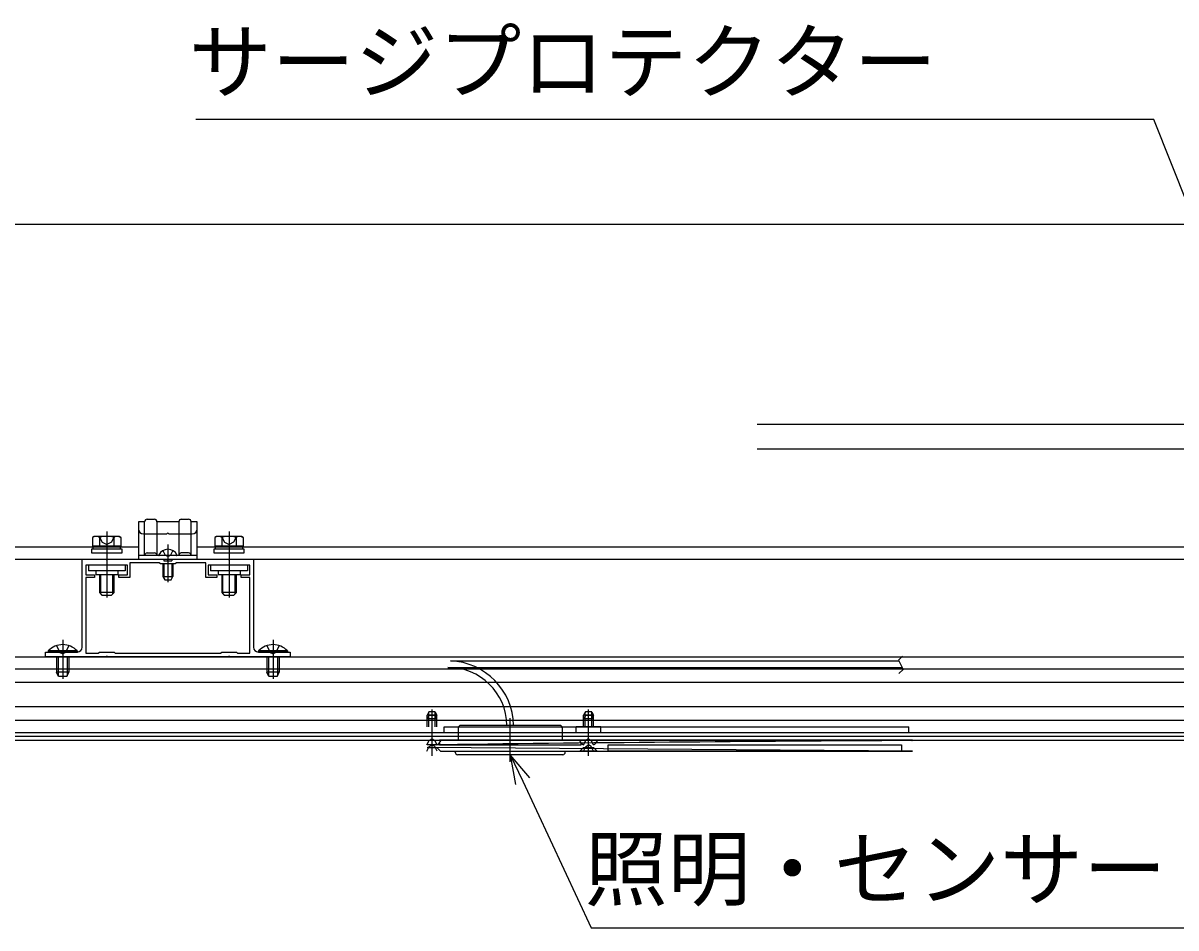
# Model space of a CAD drawing. Units: millimetres, scale not verified. Extents: x -8750 to 8750, y -12999 to 12940.
# Drawn here: x -1750 to 607, y -8211 to -6360 of the extents above; entities that cross this region are included whole.
import ezdxf
from ezdxf.enums import TextEntityAlignment as Align

# ---------------------------------------------------------------- set-up
doc = ezdxf.new("R2010")
doc.units = ezdxf.units.MM
doc.header["$LTSCALE"] = 70
for name, color, linetype in [('0-2_YKK_11', 7, 'Continuous'), ('0-4_YKK_12', 2, 'Continuous'), ('0-5_YKK_13', 4, 'Continuous'), ('0-7_YKK_D', 6, 'Continuous')]:
    doc.layers.add(name, color=color, linetype=linetype)
doc.styles.add('ＭＳ ゴシック', font='')
doc.styles.get('ＭＳ ゴシック').set_extended_font_data('MS Gothic')

msp = doc.modelspace()

# ---------------------------------------------------------------- linework, layer by layer
at = {"layer": '0-2_YKK_11'}
for points in [[(-1628.98, -7636.73), (-1628.98, -7456.73), (-1581.28, -7456.73), (-1580.36, -7457.33), (-1577.61, -7457.33), (-1576.69, -7456.73), (-1456.28, -7456.73), (-1455.36, -7457.33), (-1452.61, -7457.33), (-1451.69, -7456.73), (-1331.28, -7456.73), (-1330.36, -7457.33), (-1327.61, -7457.33), (-1326.69, -7456.73), (-1278.98, -7456.73), (-1278.98, -7636.73)], [(-1331.28, -7656.73), (-1576.69, -7656.73), (-1577.61, -7656.13), (-1580.36, -7656.13), (-1581.28, -7656.73), (-1703.98, -7656.73), (-1703.98, -7646.73), (-1638.98, -7646.73)], [(-1268.98, -7646.73), (-1203.98, -7646.73), (-1203.98, -7656.73), (-1326.69, -7656.73), (-1327.61, -7656.13), (-1330.36, -7656.13), (-1331.28, -7656.73)]]:
    msp.add_lwpolyline(points, dxfattribs=at)
msp.add_lwpolyline([(-1561.48, -7649.23), (-1346.48, -7649.23), (-1343.98, -7646.73), (-1313.98, -7646.73), (-1311.48, -7649.23), (-1286.48, -7649.23), (-1286.48, -7494.23), (-1303.98, -7494.23), (-1303.98, -7489.23), (-1286.48, -7489.23), (-1286.48, -7469.23), (-1371.48, -7469.23), (-1371.48, -7489.23), (-1353.98, -7489.23), (-1353.98, -7494.23), (-1376.48, -7494.23), (-1376.48, -7464.23), (-1436.48, -7464.23), (-1438.98, -7466.73), (-1468.98, -7466.73), (-1471.48, -7464.23), (-1531.48, -7464.23), (-1531.48, -7494.23), (-1553.98, -7494.23), (-1553.98, -7489.23), (-1536.48, -7489.23), (-1536.48, -7469.23), (-1621.48, -7469.23), (-1621.48, -7489.23), (-1603.98, -7489.23), (-1603.98, -7494.23), (-1621.48, -7494.23), (-1621.48, -7649.23), (-1596.48, -7649.23), (-1593.98, -7646.73), (-1563.98, -7646.73)], close=True, dxfattribs=at)
for centre, start, end in [((-1638.98, -7636.73), 270.00001, 359.99999), ((-1268.98, -7636.73), 180.00001, 269.99999)]:
    msp.add_arc(centre, 10, start, end, dxfattribs=at)
at = {"layer": '0-4_YKK_12'}
for p, q in [((-4101.62, -6771.73), (-223.98, -6771.73)), ((-223.98, -6771.73), (1048.52, -6771.73)), ((-4147.77, -7431.73), (-1513.98, -7431.73)), ((-1393.98, -7431.73), (-223.98, -7431.73)), ((-223.98, -7431.73), (886.02, -7431.73)), ((-4147.78, -7456.73), (-223.98, -7456.73)), ((-223.98, -7456.73), (1696.02, -7456.73)), ((-3788.98, -7656.73), (-223.98, -7656.73)), ((-223.98, -7656.73), (2681.02, -7656.73)), ((-753.98, -7871.68), (-753.98, -7782.13)), ((-3556.51, -7811.23), (2681.02, -7811.23)), ((-3556.51, -7818.73), (2681.02, -7818.73)), ((-3788.98, -7826.73), (-223.98, -7826.73)), ((-381.48, -7826.73), (2696.02, -7826.73))]:
    msp.add_line(p, q, dxfattribs=at)
at = {"layer": '0-5_YKK_13'}
for p, q in [((1271.02, -7181.73), (-248.98, -7181.73)), ((1246.02, -7231.73), (-248.98, -7231.73)), ((-1496.48, -7375.23), (-1481.48, -7375.23)), ((-1426.48, -7375.23), (-1411.48, -7375.23)), ((-1578.98, -7400.23), (-1578.98, -7535.23)), ((-1501.48, -7380.23), (-1513.98, -7380.23)), ((-1501.48, -7449.23), (-1501.48, -7380.23)), ((-1431.48, -7380.23), (-1476.48, -7380.23)), ((-1476.48, -7380.23), (-1476.48, -7449.23)), ((-1431.48, -7380.23), (-1431.48, -7449.23)), ((-1406.48, -7449.23), (-1406.48, -7380.23)), ((-1328.98, -7400.23), (-1328.98, -7535.23)), ((-1603.98, -7410.23), (-1607.85, -7412.46)), ((-1607.85, -7412.46), (-1607.85, -7430.23)), ((-1553.98, -7410.23), (-1603.98, -7410.23)), ((-1593.42, -7412.46), (-1593.42, -7430.23)), ((-1564.55, -7412.46), (-1564.55, -7430.23)), ((-1553.98, -7410.23), (-1550.12, -7412.46)), ((-1550.12, -7412.46), (-1550.12, -7430.23)), ((-1503.98, -7405.23), (-1456.28, -7405.23)), ((-1451.69, -7405.23), (-1403.98, -7405.23)), ((-1353.98, -7410.23), (-1357.85, -7412.46)), ((-1357.85, -7412.46), (-1357.85, -7430.23)), ((-1303.98, -7410.23), (-1353.98, -7410.23)), ((-1343.42, -7412.46), (-1343.42, -7430.23)), ((-1314.55, -7412.46), (-1314.55, -7430.23)), ((-1303.98, -7410.23), (-1300.12, -7412.46)), ((-1300.12, -7412.46), (-1300.12, -7430.23)), ((-1610.23, -7444.23), (-1547.73, -7444.23)), ((-1550.12, -7430.23), (-1607.85, -7430.23)), ((-1607.48, -7430.23), (-1607.48, -7436.23)), ((-1550.48, -7436.23), (-1550.48, -7430.23)), ((-1496.48, -7444.23), (-1481.48, -7444.23)), ((-1464.23, -7439.4), (-1459.71, -7448.47)), ((-1453.98, -7426.73), (-1453.98, -7504.23)), ((-1443.73, -7439.4), (-1448.26, -7448.47)), ((-1411.48, -7444.23), (-1426.48, -7444.23)), ((-1360.23, -7444.23), (-1297.73, -7444.23)), ((-1300.12, -7430.23), (-1357.85, -7430.23)), ((-1357.48, -7430.23), (-1357.48, -7436.23)), ((-1300.48, -7436.23), (-1300.48, -7430.23)), ((-1616.48, -7469.23), (-1616.48, -7480.73)), ((-1541.48, -7469.23), (-1616.48, -7469.23)), ((-1541.48, -7469.23), (-1541.48, -7480.73)), ((-1393.98, -7449.23), (-1513.98, -7449.23)), ((-1436.01, -7449.23), (-1471.96, -7449.23)), ((-1463.98, -7466.73), (-1463.98, -7492.23)), ((-1462.23, -7456.73), (-1462.23, -7460.48)), ((-1462.23, -7460.48), (-1445.73, -7460.48)), ((-1462.09, -7466.73), (-1462.09, -7496.02)), ((-1453.98, -7451.52), (-1459.71, -7448.47)), ((-1453.98, -7451.52), (-1448.26, -7448.47)), ((-1445.88, -7466.73), (-1445.88, -7496.02)), ((-1445.73, -7456.73), (-1445.73, -7460.48)), ((-1443.98, -7466.73), (-1443.98, -7492.23)), ((-1366.48, -7469.23), (-1366.48, -7480.73)), ((-1291.48, -7469.23), (-1366.48, -7469.23)), ((-1291.48, -7469.23), (-1291.48, -7480.73)), ((-1541.48, -7480.73), (-1616.48, -7480.73)), ((-1601.48, -7480.73), (-1601.48, -7489.23)), ((-1556.48, -7489.23), (-1601.48, -7489.23)), ((-1593.98, -7489.23), (-1593.98, -7525.23)), ((-1591.28, -7527.93), (-1591.28, -7489.23)), ((-1566.68, -7527.93), (-1566.68, -7489.23)), ((-1563.98, -7525.23), (-1563.98, -7489.23)), ((-1556.48, -7480.73), (-1556.48, -7489.23)), ((-1463.98, -7492.23), (-1443.98, -7492.23)), ((-1463.98, -7492.23), (-1460.48, -7499.23)), ((-1447.48, -7499.23), (-1443.98, -7492.23)), ((-1291.48, -7480.73), (-1366.48, -7480.73)), ((-1351.48, -7480.73), (-1351.48, -7489.23)), ((-1306.48, -7489.23), (-1351.48, -7489.23)), ((-1343.98, -7489.23), (-1343.98, -7525.23)), ((-1341.28, -7527.93), (-1341.28, -7489.23)), ((-1316.68, -7527.93), (-1316.68, -7489.23)), ((-1313.98, -7525.23), (-1313.98, -7489.23)), ((-1306.48, -7480.73), (-1306.48, -7489.23)), ((-1460.48, -7499.23), (-1447.48, -7499.23)), ((-1563.98, -7525.23), (-1593.98, -7525.23)), ((-1593.98, -7525.23), (-1588.98, -7530.23)), ((-1588.98, -7530.23), (-1568.98, -7530.23)), ((-1563.98, -7525.23), (-1568.98, -7530.23)), ((-1313.98, -7525.23), (-1343.98, -7525.23)), ((-1343.98, -7525.23), (-1338.98, -7530.23)), ((-1338.98, -7530.23), (-1318.98, -7530.23)), ((-1313.98, -7525.23), (-1318.98, -7530.23)), ((-1668.98, -7621.73), (-1668.98, -7701.73)), ((-1238.98, -7621.73), (-1238.98, -7701.73)), ((-1639.48, -7646.73), (-1698.48, -7646.73)), ((-1681.48, -7656.73), (-1681.48, -7688.23)), ((-1678.21, -7656.73), (-1678.21, -7695.18)), ((-1659.76, -7656.73), (-1659.76, -7695.18)), ((-1639.48, -7644.18), (-1639.48, -7646.73)), ((-1209.48, -7646.73), (-1268.48, -7646.73)), ((-1251.48, -7656.73), (-1251.48, -7688.23)), ((-1248.21, -7656.73), (-1248.21, -7695.18)), ((-1229.76, -7656.73), (-1229.76, -7695.18)), ((-1209.48, -7644.18), (-1209.48, -7646.73)), ((-3186.86, -7681.48), (1168.52, -7681.48)), ((-881.74, -7678.47), (47.95, -7678.47)), ((-876.16, -7664.97), (39.48, -7664.97)), ((-1677.48, -7696.73), (-1681.48, -7688.23)), ((-1660.48, -7696.73), (-1677.48, -7696.73)), ((-1660.48, -7696.73), (-1656.48, -7688.23)), ((-1247.48, -7696.73), (-1251.48, -7688.23)), ((-1230.48, -7696.73), (-1247.48, -7696.73)), ((-1230.48, -7696.73), (-1226.48, -7688.23)), ((1168.52, -7708.98), (-3369.01, -7708.98)), ((1168.52, -7758.98), (-3394.01, -7758.98)), ((-920.48, -7769.23), (-923.98, -7776.23)), ((-923.98, -7799.73), (-923.98, -7776.23)), ((-920.48, -7776.73), (-923.98, -7783.73)), ((-920.71, -7799.73), (-920.71, -7769.68)), ((-907.48, -7769.23), (-920.48, -7769.23)), ((-907.48, -7776.73), (-920.48, -7776.73)), ((-913.98, -7859.23), (-913.98, -7764.23)), ((-907.48, -7769.23), (-903.98, -7776.23)), ((-903.98, -7783.73), (-907.48, -7776.73)), ((-907.26, -7799.73), (-907.26, -7769.68)), ((-600.48, -7769.23), (-603.98, -7776.23)), ((-603.98, -7799.73), (-603.98, -7776.23)), ((-600.48, -7776.73), (-603.98, -7783.73)), ((-600.71, -7799.73), (-600.71, -7769.68)), ((-587.48, -7769.23), (-600.48, -7769.23)), ((-587.48, -7776.73), (-600.48, -7776.73)), ((-593.98, -7859.23), (-593.98, -7764.23)), ((-587.48, -7769.23), (-583.98, -7776.23)), ((-583.98, -7783.73), (-587.48, -7776.73)), ((-587.26, -7799.73), (-587.26, -7769.68)), ((-3186.86, -7786.48), (1168.52, -7786.48)), ((-903.98, -7783.73), (-923.98, -7783.73)), ((-888.98, -7811.23), (-888.98, -7799.73)), ((-888.98, -7799.73), (61.02, -7799.73)), ((-652.73, -7796.73), (-855.23, -7796.73)), ((-618.98, -7811.23), (-618.98, -7799.73)), ((-568.98, -7799.73), (-618.98, -7799.73)), ((-583.98, -7783.73), (-603.98, -7783.73)), ((-568.98, -7811.23), (-568.98, -7799.73)), ((61.02, -7811.23), (61.02, -7799.73)), ((-913.98, -7824.44), (-919.71, -7827.48)), ((-913.98, -7824.44), (-908.26, -7827.48)), ((-860.23, -7801.73), (-860.23, -7826.73)), ((-647.73, -7801.73), (-647.73, -7826.73)), ((-593.98, -7824.44), (-599.71, -7827.48)), ((-593.98, -7824.44), (-588.26, -7827.48)), ((-924.23, -7836.56), (-919.71, -7827.48)), ((-903.73, -7836.56), (-908.26, -7827.48)), ((-896.48, -7849.23), (-903.98, -7841.73)), ((-608.98, -7826.73), (-898.98, -7826.73)), ((68.04, -7826.73), (-896.01, -7826.73)), ((-611.96, -7826.73), (-576.01, -7826.73)), ((-604.23, -7836.56), (-599.71, -7827.48)), ((-583.73, -7836.56), (-588.26, -7827.48)), ((-576.48, -7849.23), (-583.98, -7841.73)), ((-866.48, -7851.73), (-866.48, -7849.23)), ((-646.48, -7856.73), (-861.48, -7856.73)), ((-641.48, -7851.73), (-641.48, -7849.23))]:
    msp.add_line(p, q, dxfattribs=at)
for points in [[(-1513.98, -7380.23), (-1513.98, -7456.73), (-1393.98, -7456.73), (-1393.98, -7380.23), (-1406.48, -7380.23)], [(-1594.23, -7410.22), (-1588.48, -7422), (-1578.98, -7427.06)], [(-1563.73, -7410.22), (-1569.48, -7422), (-1578.98, -7427.06)], [(-1344.23, -7410.22), (-1338.48, -7422), (-1328.98, -7427.06)], [(-1313.73, -7410.22), (-1319.48, -7422), (-1328.98, -7427.06)], [(-1547.73, -7444.23), (-1547.73, -7436.23), (-1610.23, -7436.23), (-1610.23, -7444.23)], [(-1297.73, -7444.23), (-1297.73, -7436.23), (-1360.23, -7436.23), (-1360.23, -7444.23)], [(-1681.48, -7633.67), (-1674.71, -7647.56), (-1668.98, -7650.61)], [(-1656.48, -7633.67), (-1663.26, -7647.56), (-1668.98, -7650.61)], [(-1251.48, -7633.67), (-1244.71, -7647.56), (-1238.98, -7650.61)], [(-1226.48, -7633.67), (-1233.26, -7647.56), (-1238.98, -7650.61)], [(-1639.48, -7644.18), (-1698.48, -7644.18), (-1698.48, -7646.73)], [(-1656.48, -7656.73), (-1656.48, -7688.23), (-1681.48, -7688.23)], [(-1209.48, -7644.18), (-1268.48, -7644.18), (-1268.48, -7646.73)], [(-1226.48, -7656.73), (-1226.48, -7688.23), (-1251.48, -7688.23)], [(47.84, -7655.05), (39.41, -7663.47), (48.95, -7682.55), (40.59, -7690.92)], [(-903.98, -7799.73), (-903.98, -7776.23), (-923.98, -7776.23)], [(-583.98, -7799.73), (-583.98, -7776.23), (-603.98, -7776.23)], [(-924.23, -7849.23), (-919.71, -7839.95), (-913.98, -7836.91)], [(-896.48, -7849.23), (68.52, -7849.23), (-923.98, -7841.73), (-903.98, -7841.73)], [(-903.73, -7849.23), (-908.26, -7839.95), (-913.98, -7836.91)], [(-898.98, -7832.92), (-898.98, -7836.73), (-608.98, -7836.73), (-608.98, -7832.92)], [(-576.48, -7849.23), (-611.48, -7849.23), (-603.98, -7841.73), (-583.98, -7841.73)], [(-604.23, -7849.23), (-599.71, -7839.95), (-593.98, -7836.91)], [(-583.73, -7849.23), (-588.26, -7839.95), (-593.98, -7836.91)]]:
    msp.add_lwpolyline(points, dxfattribs=at)
msp.add_lwpolyline([(-553.98, -7849.23), (-553.98, -7836.73), (46.02, -7836.73), (46.02, -7849.23)], close=True, dxfattribs=at)
for centre, radius, start, end in [((-1496.48, -7380.23), 5, 90, 180), ((-1481.48, -7380.23), 5, 0, 90), ((-1426.48, -7380.23), 5, 90, 180), ((-1411.48, -7380.23), 5, 0, 90), ((-1503.98, -7395.23), 10, 180, 270), ((-1403.98, -7395.23), 10, 270, 0), ((-1600.64, -7423.01), 12.78, 55.61708, 124.38292), ((-1578.98, -7458), 47.77, 72.41276, 107.58724), ((-1557.33, -7423.01), 12.78, 55.61708, 124.38292), ((-1453.98, -7406.23), 2.5, 23.57818, 156.42182), ((-1350.64, -7423.01), 12.78, 55.61708, 124.38292), ((-1328.98, -7458), 47.77, 72.41276, 107.58724), ((-1307.33, -7423.01), 12.78, 55.61708, 124.38292), ((-1496.48, -7449.23), 5, 90, 180), ((-1481.48, -7449.23), 5, 0, 90), ((-1453.98, -7457.73), 21, 27.28096, 152.71904), ((-1426.48, -7449.23), 5, 90, 180), ((-1411.48, -7449.23), 5, 0, 90), ((-1471.96, -7448.46), 0.772, 152.71904, 270), ((-1436.01, -7448.46), 0.772, 270, 27.28096), ((-1668.98, -7672.89), 41.16, 44.2189, 135.7811), ((-1238.98, -7672.89), 41.16, 44.2189, 135.7811), ((-880.5, -7798.24), 119.78, 0.72394, 90.59306), ((-881.34, -7799), 134.12, 0.96887, 87.82271), ((-855.23, -7801.73), 5, 90, 180), ((-652.73, -7801.73), 5, 0, 90), ((737.49, -138047.16), 130221.03, 90.29485, 90.73102), ((-913.98, -7818.23), 21, 298.24254, 332.71904), ((-896.01, -7827.5), 0.772, 332.71904, 90), ((-611.96, -7827.5), 0.772, 90, 207.28096), ((-593.98, -7818.23), 21, 207.28096, 241.75746), ((-593.98, -7818.23), 21, 298.24254, 332.71904), ((-576.01, -7827.5), 0.772, 332.71904, 90), ((68.04, -7827.5), 0.772, 90, 207.28096), ((-861.48, -7851.73), 5, 180, 270), ((-646.48, -7851.73), 5, 270, 0)]:
    msp.add_arc(centre, radius, start, end, dxfattribs=at)
at = {"layer": '0-7_YKK_D'}
for points in [[(726.02, -6969.23), (703.82, -6913.48), (562.02, -6557.35), (-1396.85, -6557.35)], [(-714.05, -7904.31), (-753.98, -7856.73), (-743.19, -7917.9)], [(-753.98, -7856.73), (-728.62, -7911.1), (-588.68, -8211.11), (929.72, -8211.11)]]:
    msp.add_lwpolyline(points, dxfattribs=at)

# ---------------------------------------------------------------- texts
at = {"layer": '0-7_YKK_D', "style": 'ＭＳ ゴシック'}
for s, p in [('サージプロテクター', (-1411.33, -6539)), ('照明・センサー', (-602.21, -8189.86))]:
    msp.add_text(s, height=124.6, dxfattribs=at).set_placement(p, align=Align.BOTTOM_LEFT)

doc.saveas('drawing.dxf')
